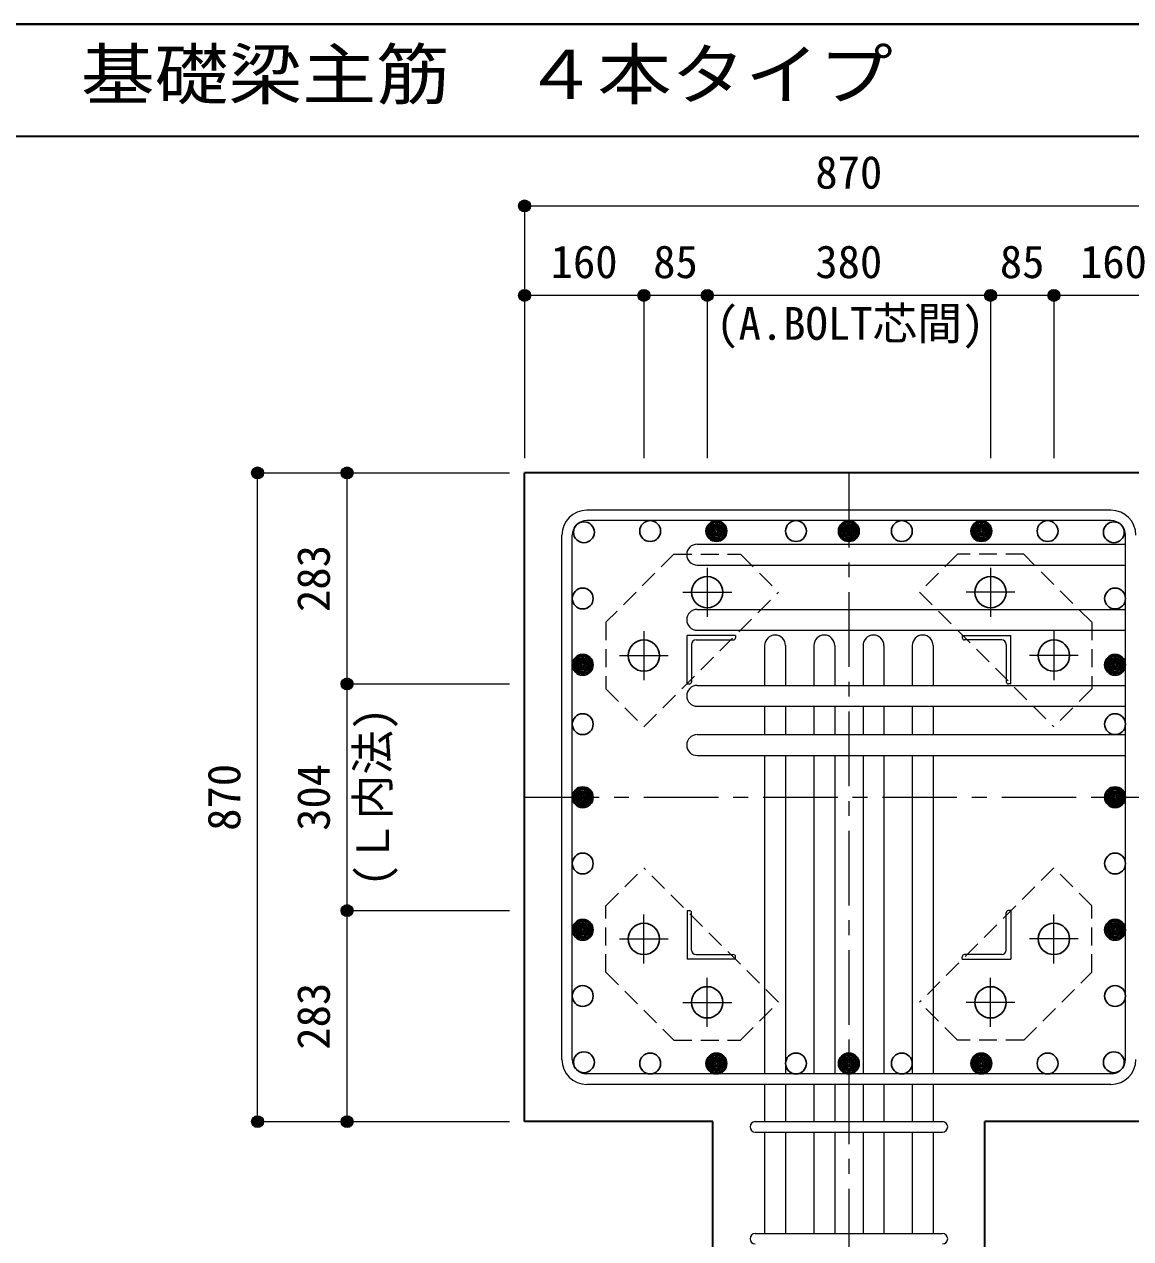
# Model space of a CAD drawing. Units: millimetres at full size, sheet at 1:20. Extents: x -3982 to 3969, y -2797 to 2801.
# Drawn here: x -628 to 856, y 1172 to 2801 of the extents above; entities that cross this region are included whole.
import ezdxf
from ezdxf.enums import TextEntityAlignment as Align

# ---------------------------------------------------------------- set-up
doc = ezdxf.new("R2010")
doc.units = ezdxf.units.MM
doc.header["$LTSCALE"] = 20
doc.header["$PDMODE"] = 32
doc.header["$PDSIZE"] = 12
doc.linetypes.add('CHAIN1', pattern=[8, 5, -1, 1, -1])
doc.linetypes.add('DASHED1', pattern=[1.8, 1.2, -0.6])
for name, color, linetype, lineweight in [('6-1_躯体線', 2, 'Continuous', 35), ('6-2_A.Bolt_', 4, 'CHAIN1', 9), ('6-3_柱型主筋', 4, 'Continuous', 9), ('6-4_フープ', 7, 'Continuous', 18), ('6-5_梁主筋', 7, 'Continuous', 18), ('6-6_S.T.P.', 7, 'Continuous', 18), ('6-7_文字', 7, 'Continuous', 18), ('6-9', 4, 'DASHED1', 9), ('6-A', 4, 'Continuous', 9), ('6-D_寸法', 4, 'Continuous', 9), ('F-0_枠', 6, 'Continuous', 40)]:
    doc.layers.add(name, color=color, linetype=linetype, lineweight=lineweight)
doc.styles.add('ＭＳ ゴシック', font='')
doc.styles.get('ＭＳ ゴシック').set_extended_font_data('MS Gothic')

msp = doc.modelspace()

# ---------------------------------------------------------------- linework, layer by layer
at = {"layer": '6-1_躯体線'}
for p, q in [((43.29, 1329.12), (43.29, 2199.12)), ((1313.29, 2199.12), (43.29, 2199.12)), ((295.79, 1329.12), (43.29, 1329.12)), ((295.79, 929.12), (295.79, 1329.12)), ((660.79, 929.12), (660.79, 1329.12)), ((913.29, 1329.12), (660.79, 1329.12))]:
    msp.add_line(p, q, dxfattribs=at)
at = {"layer": '6-2_A.Bolt_'}
for p, q in [((288.29, 2071.82), (288.29, 2006.32)), ((668.29, 2071.82), (668.29, 2006.32)), ((255.59, 2039.12), (321.09, 2039.12)), ((700.99, 2039.12), (635.49, 2039.12)), ((203.29, 1986.82), (203.29, 1921.32)), ((753.29, 1986.82), (753.29, 1921.32)), ((170.59, 1954.12), (236.09, 1954.12)), ((785.99, 1954.12), (720.49, 1954.12)), ((203.29, 1541.42), (203.29, 1606.92)), ((753.29, 1541.42), (753.29, 1606.92)), ((170.59, 1574.12), (236.09, 1574.12)), ((785.99, 1574.12), (720.49, 1574.12)), ((288.29, 1456.42), (288.29, 1521.92)), ((668.29, 1456.42), (668.29, 1521.92)), ((255.59, 1489.12), (321.09, 1489.12)), ((700.99, 1489.12), (635.49, 1489.12))]:
    msp.add_line(p, q, dxfattribs=at)
at = {"layer": '6-2_A.Bolt_', "color": 3, "linetype": 'Continuous', "lineweight": 25}
for centre in [(288.29, 2039.12), (668.29, 2039.12), (203.29, 1954.12), (753.29, 1954.12), (203.29, 1574.12), (753.29, 1574.12), (288.29, 1489.12), (668.29, 1489.12)]:
    msp.add_circle(centre, 21, dxfattribs=at)
at = {"layer": '6-3_柱型主筋', "color": 3, "lineweight": 25}
for centre in [(211.75, 2121.12), (300.6, 2121.12), (407.29, 2121.12), (478.29, 2121.12), (549.29, 2121.12), (655.99, 2121.12), (744.83, 2121.12), (122.9, 2119.51), (833.68, 2119.51), (121.29, 2030.67), (835.29, 2030.67), (121.29, 1941.82), (835.29, 1941.82), (121.29, 1862.12), (835.29, 1862.12), (121.29, 1764.12), (835.29, 1764.12), (121.29, 1675.28), (835.29, 1675.28), (121.29, 1586.43), (835.29, 1586.43), (121.29, 1497.58), (835.29, 1497.58), (122.9, 1408.74), (211.75, 1407.12), (300.6, 1407.12), (407.29, 1407.12), (478.29, 1407.12), (549.29, 1407.12), (655.99, 1407.12), (744.83, 1407.12), (833.68, 1408.74)]:
    msp.add_circle(centre, 14, dxfattribs=at)
at = {"layer": '6-3_柱型主筋'}
for centre, radius in [((300.6, 2121.12), 12.6), ((478.29, 2121.12), 12.6), ((655.99, 2121.12), 12.6), ((300.6, 2121.12), 11.2), ((300.6, 2121.12), 9.8), ((300.6, 2121.12), 8.4), ((300.6, 2121.12), 7), ((300.6, 2121.12), 5.6), ((300.6, 2121.12), 4.2), ((300.6, 2121.12), 2.8), ((300.6, 2121.12), 1.4), ((478.29, 2121.12), 11.2), ((478.29, 2121.12), 9.8), ((478.29, 2121.12), 8.4), ((478.29, 2121.12), 7), ((478.29, 2121.12), 5.6), ((478.29, 2121.12), 4.2), ((478.29, 2121.12), 2.8), ((478.29, 2121.12), 1.4), ((655.99, 2121.12), 11.2), ((655.99, 2121.12), 9.8), ((655.99, 2121.12), 8.4), ((655.99, 2121.12), 7), ((655.99, 2121.12), 5.6), ((655.99, 2121.12), 4.2), ((655.99, 2121.12), 2.8), ((655.99, 2121.12), 1.4), ((121.29, 1941.82), 12.6), ((835.29, 1941.82), 12.6), ((121.29, 1941.82), 11.2), ((121.29, 1941.82), 9.8), ((121.29, 1941.82), 8.4), ((121.29, 1941.82), 7), ((121.29, 1941.82), 5.6), ((121.29, 1941.82), 4.2), ((121.29, 1941.82), 2.8), ((121.29, 1941.82), 1.4), ((835.29, 1941.82), 11.2), ((835.29, 1941.82), 9.8), ((835.29, 1941.82), 8.4), ((835.29, 1941.82), 7), ((835.29, 1941.82), 5.6), ((835.29, 1941.82), 4.2), ((835.29, 1941.82), 2.8), ((835.29, 1941.82), 1.4), ((121.29, 1764.12), 12.6), ((121.29, 1764.12), 11.2), ((835.29, 1764.12), 12.6), ((835.29, 1764.12), 11.2), ((121.29, 1764.12), 9.8), ((121.29, 1764.12), 8.4), ((121.29, 1764.12), 7), ((121.29, 1764.12), 5.6), ((121.29, 1764.12), 4.2), ((121.29, 1764.12), 2.8), ((121.29, 1764.12), 1.4), ((835.29, 1764.12), 9.8), ((835.29, 1764.12), 8.4), ((835.29, 1764.12), 7), ((835.29, 1764.12), 5.6), ((835.29, 1764.12), 4.2), ((835.29, 1764.12), 2.8), ((835.29, 1764.12), 1.4), ((121.29, 1586.43), 12.6), ((121.29, 1586.43), 11.2), ((121.29, 1586.43), 9.8), ((835.29, 1586.43), 12.6), ((835.29, 1586.43), 11.2), ((835.29, 1586.43), 9.8), ((121.29, 1586.43), 8.4), ((121.29, 1586.43), 7), ((121.29, 1586.43), 5.6), ((121.29, 1586.43), 4.2), ((121.29, 1586.43), 2.8), ((121.29, 1586.43), 1.4), ((835.29, 1586.43), 8.4), ((835.29, 1586.43), 7), ((835.29, 1586.43), 5.6), ((835.29, 1586.43), 4.2), ((835.29, 1586.43), 2.8), ((835.29, 1586.43), 1.4), ((300.6, 1407.12), 12.6), ((300.6, 1407.12), 11.2), ((478.29, 1407.12), 12.6), ((478.29, 1407.12), 11.2), ((655.99, 1407.12), 12.6), ((655.99, 1407.12), 11.2), ((300.6, 1407.12), 9.8), ((300.6, 1407.12), 8.4), ((300.6, 1407.12), 7), ((300.6, 1407.12), 5.6), ((300.6, 1407.12), 4.2), ((300.6, 1407.12), 2.8), ((300.6, 1407.12), 1.4), ((478.29, 1407.12), 9.8), ((478.29, 1407.12), 8.4), ((478.29, 1407.12), 7), ((478.29, 1407.12), 5.6), ((478.29, 1407.12), 4.2), ((478.29, 1407.12), 2.8), ((478.29, 1407.12), 1.4), ((655.99, 1407.12), 9.8), ((655.99, 1407.12), 8.4), ((655.99, 1407.12), 7), ((655.99, 1407.12), 5.6), ((655.99, 1407.12), 4.2), ((655.99, 1407.12), 2.8), ((655.99, 1407.12), 1.4)]:
    msp.add_circle(centre, radius, dxfattribs=at)
at = {"layer": '6-4_フープ'}
for p, q in [((829.79, 2149.12), (126.79, 2149.12)), ((829.79, 2135.12), (126.79, 2135.12)), ((93.29, 1412.62), (93.29, 2115.62)), ((107.29, 1412.62), (107.29, 2115.62)), ((849.29, 1412.62), (849.29, 2115.62)), ((829.79, 1393.12), (126.79, 1393.12)), ((829.79, 1379.12), (126.79, 1379.12))]:
    msp.add_line(p, q, dxfattribs=at)
for centre, radius, start, end in [((126.79, 2115.62), 33.5, 90, 180), ((126.79, 2115.62), 19.5, 90, 180), ((829.79, 2115.62), 33.5, 0, 90), ((829.79, 2115.62), 19.5, 0, 90), ((126.79, 1412.62), 33.5, 180, 270), ((126.79, 1412.62), 19.5, 180, 270), ((829.79, 1412.62), 33.5, 270, 0), ((829.79, 1412.62), 19.5, 270, 0)]:
    msp.add_arc(centre, radius, start, end, dxfattribs=at)
at = {"layer": '6-5_梁主筋'}
for p, q in [((274.79, 2103.51), (849.29, 2103.51)), ((274.79, 2075.51), (849.29, 2075.51)), ((274.79, 2016.12), (849.29, 2016.12)), ((274.79, 1988.12), (849.29, 1988.12)), ((365.29, 1967.62), (365.29, 1914.12)), ((393.29, 1967.62), (393.29, 1914.12)), ((431.29, 1967.62), (431.29, 1914.12)), ((459.29, 1967.62), (459.29, 1914.12)), ((497.29, 1967.62), (497.29, 1914.12)), ((525.29, 1967.62), (525.29, 1914.12)), ((563.29, 1967.62), (563.29, 1914.12)), ((591.29, 1967.62), (591.29, 1914.12)), ((274.79, 1914.12), (849.29, 1914.12)), ((274.79, 1886.12), (849.29, 1886.12)), ((365.29, 1886.12), (365.29, 1848.12)), ((393.29, 1886.12), (393.29, 1848.12)), ((431.29, 1886.12), (431.29, 1848.12)), ((459.29, 1886.12), (459.29, 1848.12)), ((497.29, 1886.12), (497.29, 1848.12)), ((525.29, 1886.12), (525.29, 1848.12)), ((563.29, 1886.12), (563.29, 1848.12)), ((591.29, 1886.12), (591.29, 1848.12)), ((274.79, 1848.12), (849.29, 1848.12)), ((274.79, 1820.12), (849.29, 1820.12)), ((365.29, 1820.12), (365.29, 1393.12)), ((393.29, 1820.12), (393.29, 1393.12)), ((431.29, 1820.12), (431.29, 1393.12)), ((459.29, 1820.12), (459.29, 1393.12)), ((497.29, 1820.12), (497.29, 1393.12)), ((525.29, 1820.12), (525.29, 1393.12)), ((563.29, 1820.12), (563.29, 1393.12)), ((591.29, 1820.12), (591.29, 1393.12)), ((365.29, 1379.12), (365.29, 1329.12)), ((393.29, 1379.12), (393.29, 1329.12)), ((431.29, 1379.12), (431.29, 1329.12)), ((459.29, 1379.12), (459.29, 1329.12)), ((497.29, 1379.12), (497.29, 1329.12)), ((525.29, 1379.12), (525.29, 1329.12)), ((563.29, 1379.12), (563.29, 1329.12)), ((591.29, 1379.12), (591.29, 1329.12)), ((365.29, 1315.12), (365.29, 1179.12)), ((393.29, 1315.12), (393.29, 1179.12)), ((431.29, 1315.12), (431.29, 1179.12)), ((459.29, 1315.12), (459.29, 1179.12)), ((497.29, 1315.12), (497.29, 1179.12)), ((525.29, 1315.12), (525.29, 1179.12)), ((563.29, 1315.12), (563.29, 1179.12)), ((591.29, 1315.12), (591.29, 1179.12))]:
    msp.add_line(p, q, dxfattribs=at)
for centre, start, end in [((274.79, 2089.51), 90, 180), ((274.79, 2089.51), 180, 270), ((274.79, 2002.12), 90, 180), ((274.79, 2002.12), 180, 270), ((379.29, 1967.62), 0, 180), ((445.29, 1967.62), 0, 180), ((511.29, 1967.62), 0, 180), ((577.29, 1967.62), 0, 180), ((274.79, 1900.12), 90, 180), ((274.79, 1900.12), 180, 270), ((274.79, 1834.12), 90, 180), ((274.79, 1834.12), 180, 270)]:
    msp.add_arc(centre, 14, start, end, dxfattribs=at)
at = {"layer": '6-6_S.T.P.'}
for p, q in [((352.79, 1329.12), (603.79, 1329.12)), ((352.79, 1315.12), (603.79, 1315.12)), ((352.79, 1179.12), (603.79, 1179.12))]:
    msp.add_line(p, q, dxfattribs=at)
for centre, start, end in [((352.79, 1322.12), 90, 270), ((352.79, 1322.12), 90, 270), ((352.79, 1322.12), 90, 270), ((352.79, 1322.12), 90, 270), ((603.79, 1322.12), 270, 90), ((603.79, 1322.12), 270, 90), ((603.79, 1322.12), 270, 90), ((603.79, 1322.12), 270, 90), ((352.79, 1172.12), 90, 270), ((603.79, 1172.12), 270, 90)]:
    msp.add_arc(centre, 7, start, end, dxfattribs=at)
at = {"layer": '6-9'}
for p, q in [((243.67, 2089.96), (152.45, 1998.75)), ((712.91, 2089.96), (623.82, 2089.96)), ((804.13, 1998.75), (712.91, 2089.96)), ((152.45, 1998.75), (152.45, 1909.65)), ((804.13, 1529.5), (804.13, 1618.6)), ((152.45, 1529.5), (243.67, 1438.29)), ((712.91, 1438.29), (804.13, 1529.5)), ((243.67, 1438.29), (332.76, 1438.29))]:
    msp.add_line(p, q, dxfattribs=at)
for points in [[(243.67, 2089.96), (332.76, 2089.96), (383.68, 2039.05)], [(623.82, 2089.96), (572.91, 2039.05), (753.22, 1858.74)], [(152.45, 1909.65), (203.36, 1858.74), (383.68, 2039.05)], [(804.13, 1998.75), (804.13, 1909.65), (753.22, 1858.74)], [(152.45, 1529.5), (152.45, 1618.6), (203.36, 1669.51)], [(332.77, 1438.29), (383.68, 1489.2), (203.36, 1669.51)], [(804.13, 1618.6), (753.22, 1669.51), (572.91, 1489.2)], [(712.91, 1438.29), (623.82, 1438.29), (572.91, 1489.2)]]:
    msp.add_lwpolyline(points, dxfattribs=at)
at = {"layer": '6-A'}
for p, q in [((261.29, 1916.12), (261.29, 1981.12)), ((326.29, 1981.12), (261.29, 1981.12)), ((273.29, 1975.12), (323.29, 1975.12)), ((326.29, 1981.12), (326.29, 1978.12)), ((630.29, 1981.12), (695.29, 1981.12)), ((630.29, 1981.12), (630.29, 1978.12)), ((683.29, 1975.12), (633.29, 1975.12)), ((695.29, 1916.12), (695.29, 1981.12)), ((267.29, 1969.12), (267.29, 1919.12)), ((689.29, 1969.12), (689.29, 1919.12)), ((261.29, 1916.12), (264.29, 1916.12)), ((695.29, 1916.12), (692.29, 1916.12)), ((261.29, 1612.12), (261.29, 1547.12)), ((261.29, 1612.12), (264.29, 1612.12)), ((267.29, 1559.12), (267.29, 1609.12)), ((689.29, 1559.12), (689.29, 1609.12)), ((695.29, 1612.12), (692.29, 1612.12)), ((695.29, 1612.12), (695.29, 1547.12)), ((273.29, 1553.12), (323.29, 1553.12)), ((326.29, 1547.12), (326.29, 1550.12)), ((630.29, 1547.12), (630.29, 1550.12)), ((683.29, 1553.12), (633.29, 1553.12)), ((326.29, 1547.12), (261.29, 1547.12)), ((630.29, 1547.12), (695.29, 1547.12))]:
    msp.add_line(p, q, dxfattribs=at)
for centre, radius, start, end in [((273.29, 1969.12), 6, 90, 180), ((323.29, 1978.12), 3, 270, 0), ((633.29, 1978.12), 3, 180, 270), ((683.29, 1969.12), 6, 0, 90), ((264.29, 1919.12), 3, 270, 0), ((692.29, 1919.12), 3, 180, 270), ((264.29, 1609.12), 3, 0, 90), ((692.29, 1609.12), 3, 90, 180), ((273.29, 1559.12), 6, 180, 270), ((323.29, 1550.12), 3, 0, 90), ((633.29, 1550.12), 3, 90, 180), ((683.29, 1559.12), 6, 270, 0)]:
    msp.add_arc(centre, radius, start, end, dxfattribs=at)
at = {"layer": '6-D_寸法'}
for p, q in [((43.29, 2557.15), (43.29, 2437.15)), ((43.29, 2557.15), (913.29, 2557.15)), ((43.29, 2437.15), (43.29, 2219.12)), ((288.29, 2437.15), (203.29, 2437.15)), ((203.29, 2437.15), (203.29, 2219.12)), ((668.29, 2437.15), (288.29, 2437.15)), ((288.29, 2437.15), (288.29, 2219.12)), ((753.29, 2437.15), (668.29, 2437.15)), ((668.29, 2437.15), (668.29, 2219.12)), ((913.29, 2437.15), (753.29, 2437.15)), ((753.29, 2437.15), (753.29, 2219.12)), ((-314.74, 2199.12), (-194.74, 2199.12)), ((-314.74, 1329.12), (-314.74, 2199.12)), ((-194.74, 2199.12), (23.29, 2199.12)), ((-194.74, 2199.12), (23.29, 2199.12)), ((-194.74, 1612.12), (-194.74, 1916.12)), ((-194.74, 1916.12), (23.29, 1916.12)), ((-194.74, 1329.12), (-194.74, 1612.12)), ((-194.74, 1612.12), (23.29, 1612.12)), ((-314.74, 1329.12), (-194.74, 1329.12)), ((-194.74, 1329.12), (23.29, 1329.12)), ((-194.74, 1329.12), (23.29, 1329.12)), ((-194.74, 1329.12), (23.29, 1329.12))]:
    msp.add_line(p, q, dxfattribs=at)
at = {"layer": '6-D_寸法', "linetype": 'CHAIN1'}
for p, q in [((478.29, 2199.12), (478.29, 929.12)), ((43.29, 1764.12), (913.29, 1764.12))]:
    msp.add_line(p, q, dxfattribs=at)
at = {"layer": '6-D_寸法'}
for points in [[(203.29, 2437.15), (43.29, 2437.15), (43.29, 2219.12)], [(-194.74, 1916.12), (-194.74, 2199.12), (23.29, 2199.12)]]:
    msp.add_lwpolyline(points, dxfattribs=at)
for centre, radius in [((43.29, 2557.15), 8), ((43.29, 2557.15), 7.2), ((43.29, 2557.15), 6.4), ((43.29, 2557.15), 5.6), ((43.29, 2557.15), 4.8), ((43.29, 2557.15), 4), ((43.29, 2557.15), 3.2), ((43.29, 2557.15), 2.4), ((43.29, 2557.15), 1.6), ((43.29, 2557.15), 0.8), ((43.29, 2437.15), 8), ((43.29, 2437.15), 7.2), ((43.29, 2437.15), 6.4), ((203.29, 2437.15), 8), ((203.29, 2437.15), 7.2), ((203.29, 2437.15), 6.4), ((288.29, 2437.15), 8), ((288.29, 2437.15), 7.2), ((288.29, 2437.15), 6.4), ((668.29, 2437.15), 8), ((668.29, 2437.15), 7.2), ((668.29, 2437.15), 6.4), ((753.29, 2437.15), 8), ((753.29, 2437.15), 7.2), ((753.29, 2437.15), 6.4), ((43.29, 2437.15), 5.6), ((43.29, 2437.15), 4.8), ((43.29, 2437.15), 4), ((43.29, 2437.15), 3.2), ((43.29, 2437.15), 2.4), ((43.29, 2437.15), 1.6), ((43.29, 2437.15), 0.8), ((203.29, 2437.15), 5.6), ((203.29, 2437.15), 4.8), ((203.29, 2437.15), 4), ((203.29, 2437.15), 3.2), ((203.29, 2437.15), 2.4), ((203.29, 2437.15), 1.6), ((203.29, 2437.15), 0.8), ((288.29, 2437.15), 5.6), ((288.29, 2437.15), 4.8), ((288.29, 2437.15), 4), ((288.29, 2437.15), 3.2), ((288.29, 2437.15), 2.4), ((288.29, 2437.15), 1.6), ((288.29, 2437.15), 0.8), ((668.29, 2437.15), 5.6), ((668.29, 2437.15), 4.8), ((668.29, 2437.15), 4), ((668.29, 2437.15), 3.2), ((668.29, 2437.15), 2.4), ((668.29, 2437.15), 1.6), ((668.29, 2437.15), 0.8), ((753.29, 2437.15), 5.6), ((753.29, 2437.15), 4.8), ((753.29, 2437.15), 4), ((753.29, 2437.15), 3.2), ((753.29, 2437.15), 2.4), ((753.29, 2437.15), 1.6), ((753.29, 2437.15), 0.8), ((-314.74, 2199.12), 8), ((-314.74, 2199.12), 7.2), ((-314.74, 2199.12), 6.4), ((-314.74, 2199.12), 5.6), ((-314.74, 2199.12), 4.8), ((-314.74, 2199.12), 4), ((-314.74, 2199.12), 3.2), ((-314.74, 2199.12), 2.4), ((-314.74, 2199.12), 1.6), ((-314.74, 2199.12), 0.8), ((-194.74, 2199.12), 8), ((-194.74, 2199.12), 7.2), ((-194.74, 2199.12), 6.4), ((-194.74, 2199.12), 5.6), ((-194.74, 2199.12), 4.8), ((-194.74, 2199.12), 4), ((-194.74, 2199.12), 3.2), ((-194.74, 2199.12), 2.4), ((-194.74, 2199.12), 1.6), ((-194.74, 2199.12), 0.8), ((-194.74, 1916.12), 8), ((-194.74, 1916.12), 7.2), ((-194.74, 1916.12), 6.4), ((-194.74, 1916.12), 5.6), ((-194.74, 1916.12), 4.8), ((-194.74, 1916.12), 4), ((-194.74, 1916.12), 3.2), ((-194.74, 1916.12), 2.4), ((-194.74, 1916.12), 1.6), ((-194.74, 1916.12), 0.8), ((-194.74, 1612.12), 8), ((-194.74, 1612.12), 7.2), ((-194.74, 1612.12), 6.4), ((-194.74, 1612.12), 5.6), ((-194.74, 1612.12), 4.8), ((-194.74, 1612.12), 4), ((-194.74, 1612.12), 3.2), ((-194.74, 1612.12), 2.4), ((-194.74, 1612.12), 1.6), ((-194.74, 1612.12), 0.8), ((-314.74, 1329.12), 8), ((-314.74, 1329.12), 7.2), ((-314.74, 1329.12), 6.4), ((-194.74, 1329.12), 8), ((-194.74, 1329.12), 7.2), ((-194.74, 1329.12), 6.4), ((-314.74, 1329.12), 5.6), ((-314.74, 1329.12), 4.8), ((-314.74, 1329.12), 4), ((-314.74, 1329.12), 3.2), ((-314.74, 1329.12), 2.4), ((-314.74, 1329.12), 1.6), ((-314.74, 1329.12), 0.8), ((-194.74, 1329.12), 5.6), ((-194.74, 1329.12), 4.8), ((-194.74, 1329.12), 4), ((-194.74, 1329.12), 3.2), ((-194.74, 1329.12), 2.4), ((-194.74, 1329.12), 1.6), ((-194.74, 1329.12), 0.8)]:
    msp.add_circle(centre, radius, dxfattribs=at)
at = {"layer": '6-D_寸法', "color": 7}
for p in [(43.29, 2557.15), (43.29, 2437.15), (203.29, 2437.15), (203.29, 2437.15), (288.29, 2437.15), (288.29, 2437.15), (668.29, 2437.15), (668.29, 2437.15), (753.29, 2437.15), (753.29, 2437.15), (-314.74, 2199.12), (-194.74, 2199.12), (-194.74, 1916.12), (-194.74, 1916.12), (-194.74, 1612.12), (-194.74, 1612.12), (-314.74, 1329.12), (-194.74, 1329.12)]:
    msp.add_point(p, dxfattribs=at)
at = {"layer": 'F-0_枠'}
msp.add_line((-3981.92, 2800.77), (3969.4, 2800.77), dxfattribs=at)
at = {"layer": 'F-0_枠', "color": 2, "lineweight": 35}
msp.add_line((-3981.92, 2650.77), (2482.4, 2650.77), dxfattribs=at)

# ---------------------------------------------------------------- texts
at = {"layer": '6-7_文字', "color": 2, "style": 'ＭＳ ゴシック', "width": 1.1}
msp.add_text('\u3000\u3000基礎梁主筋\u3000４本タイプ', height=65.98, dxfattribs=at).set_placement((-749.76, 2680.77), align=Align.BOTTOM_LEFT)
at = {"layer": '6-D_寸法', "style": 'ＭＳ ゴシック'}
for s, p in [('870', (433.29, 2567.15)), ('160', (78.29, 2447.15)), ('85', (215.79, 2447.15)), ('380', (433.29, 2447.15)), ('85', (680.79, 2447.15)), ('160', (788.29, 2447.15)), ('(A.BOLT芯間)', (300.43, 2364.45))]:
    msp.add_text(s, height=43.99, dxfattribs=at).set_placement(p, align=Align.BOTTOM_LEFT)
for s, p in [('283', (-204.74, 2012.62)), ('(Ｌ内法)', (-125.25, 1644.39)), ('870', (-324.74, 1719.12)), ('304', (-204.74, 1719.12)), ('283', (-204.74, 1425.62))]:
    msp.add_text(s, height=43.99, rotation=90, dxfattribs=at).set_placement(p, align=Align.BOTTOM_LEFT)

doc.saveas('drawing.dxf')
